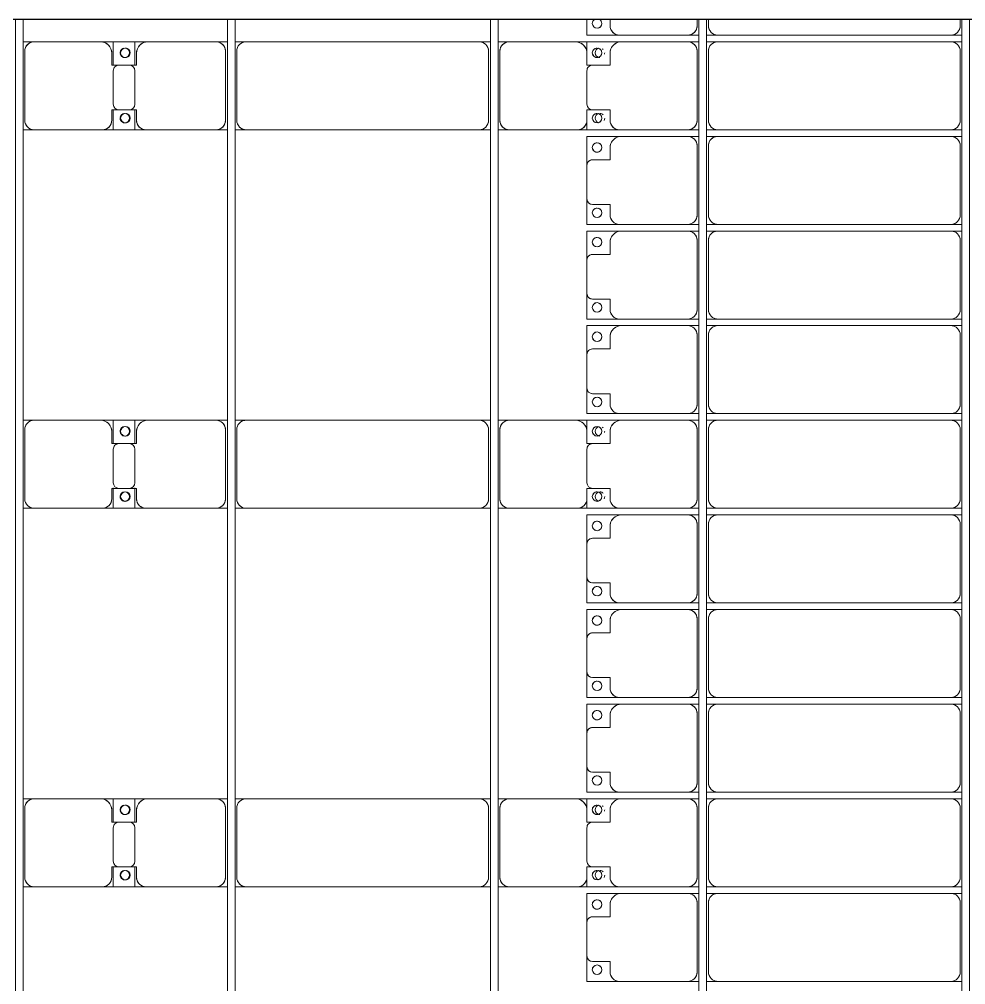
# Model space of a CAD drawing. Header units: millimetres. Extents: x -533732 to -130507, y -117886 to -23954.
# Drawn here: x -457550 to -452551, y -70886 to -65785 of the extents above; entities that cross this region are included whole.
import ezdxf

# ---------------------------------------------------------------- set-up
doc = ezdxf.new("R2010")
doc.units = ezdxf.units.MM
doc.layers.add('A-GENM', color=13, linetype='Continuous', lineweight=9)
doc.layers.add('S-BEAM', color=12, linetype='Continuous', lineweight=9)

# ---------------------------------------------------------------- blocks, each defined once
blk = doc.blocks.new('Dải phao đi lại kèm đỡ invester - DẢI PHAO ĐI LẠI-18522-BỐ TRÍ KHUNG KẾT CẤU BÈ PIN 06')
at = {"layer": 'A-GENM', "color": 7}
for p, q in [((33723.4, 668.9), (33723.4, 610.3)), ((33723.4, 668.9), (33723.4, 610.3)), ((33758.4, 610.3), (33758.4, 668.9)), ((33758.4, 610.3), (33758.4, 668.9)), ((34223.4, 668.9), (34223.4, 610.3)), ((34223.4, 668.9), (34223.4, 610.3)), ((34258.4, 610.3), (34258.4, 668.9)), ((34258.4, 610.3), (34258.4, 668.9)), ((34723.4, 668.9), (34723.4, 610.3)), ((34723.4, 668.9), (34723.4, 610.3)), ((34758.4, 610.3), (34758.4, 668.9)), ((34758.4, 610.3), (34758.4, 668.9)), ((35223.4, 668.9), (35223.4, 610.3)), ((35223.4, 668.9), (35223.4, 610.3)), ((35258.4, 610.3), (35258.4, 668.9)), ((35258.4, 610.3), (35258.4, 668.9)), ((35723.4, 668.9), (35723.4, 610.3)), ((35723.4, 668.9), (35723.4, 610.3)), ((35758.4, 610.3), (35758.4, 668.9)), ((35758.4, 610.3), (35758.4, 668.9)), ((36223.4, 668.9), (36223.4, 610.3)), ((36223.4, 668.9), (36223.4, 610.3)), ((36258.4, 610.3), (36258.4, 668.9)), ((36258.4, 610.3), (36258.4, 668.9)), ((36723.4, 668.9), (36723.4, 610.3)), ((36723.4, 668.9), (36723.4, 610.3)), ((36758.4, 610.3), (36758.4, 668.9)), ((36758.4, 610.3), (36758.4, 668.9)), ((37223.4, 668.9), (37223.4, 610.3)), ((37223.4, 668.9), (37223.4, 610.3)), ((37258.4, 610.3), (37258.4, 668.9)), ((37258.4, 610.3), (37258.4, 668.9)), ((37723.4, 668.9), (37723.4, 610.3)), ((37723.4, 668.9), (37723.4, 610.3)), ((37758.4, 610.3), (37758.4, 668.9)), ((37758.4, 610.3), (37758.4, 668.9)), ((38223.4, 668.9), (38223.4, 610.3)), ((38223.4, 668.9), (38223.4, 610.3)), ((38258.4, 610.3), (38258.4, 668.9)), ((38258.4, 610.3), (38258.4, 668.9)), ((38723.4, 668.9), (38723.4, 610.3)), ((38723.4, 668.9), (38723.4, 610.3)), ((33673.4, 660.3), (33640, 660.3)), ((34173.4, 660.3), (33808.4, 660.3)), ((34673.4, 660.3), (34308.4, 660.3)), ((35173.4, 660.3), (34808.4, 660.3)), ((35673.4, 660.3), (35308.4, 660.3)), ((36173.4, 660.3), (35808.4, 660.3)), ((36673.4, 660.3), (36308.4, 660.3)), ((37173.4, 660.3), (36808.4, 660.3)), ((37673.4, 660.3), (37308.4, 660.3)), ((38173.4, 660.3), (37808.4, 660.3)), ((38673.4, 660.3), (38308.4, 660.3)), ((33723.4, -620.3), (33723.4, 610.3)), ((33758.4, 610.3), (33758.4, -620.3)), ((34223.4, -620.3), (34223.4, 610.3)), ((34258.4, 610.3), (34258.4, -620.3)), ((34723.4, -620.3), (34723.4, 610.3)), ((34758.4, 610.3), (34758.4, -620.3)), ((35223.4, -620.3), (35223.4, 610.3)), ((35258.4, 610.3), (35258.4, -620.3)), ((35723.4, -620.3), (35723.4, 610.3)), ((35758.4, 610.3), (35758.4, -620.3)), ((36223.4, -620.3), (36223.4, 610.3)), ((36258.4, 610.3), (36258.4, -620.3)), ((36723.4, -620.3), (36723.4, 610.3)), ((36758.4, 610.3), (36758.4, -620.3)), ((37223.4, -620.3), (37223.4, 610.3)), ((37258.4, 610.3), (37258.4, -620.3)), ((37723.4, -620.3), (37723.4, 610.3)), ((37758.4, 610.3), (37758.4, -620.3)), ((38223.4, -620.3), (38223.4, 610.3)), ((38258.4, 610.3), (38258.4, -620.3)), ((38723.4, -620.3), (38723.4, 610.3)), ((33723.4, -620.3), (33723.4, -681.1)), ((33723.4, -620.3), (33723.4, -681.1)), ((33758.4, -681.1), (33758.4, -620.3)), ((33758.4, -681.1), (33758.4, -620.3)), ((34223.4, -620.3), (34223.4, -681.1)), ((34223.4, -620.3), (34223.4, -681.1)), ((34258.4, -681.1), (34258.4, -620.3)), ((34258.4, -681.1), (34258.4, -620.3)), ((34723.4, -620.3), (34723.4, -681.1)), ((34723.4, -620.3), (34723.4, -681.1)), ((34758.4, -681.1), (34758.4, -620.3)), ((34758.4, -681.1), (34758.4, -620.3)), ((35223.4, -620.3), (35223.4, -681.1)), ((35223.4, -620.3), (35223.4, -681.1)), ((35258.4, -681.1), (35258.4, -620.3)), ((35258.4, -681.1), (35258.4, -620.3)), ((35723.4, -620.3), (35723.4, -681.1)), ((35723.4, -620.3), (35723.4, -681.1)), ((35758.4, -681.1), (35758.4, -620.3)), ((35758.4, -681.1), (35758.4, -620.3)), ((36223.4, -620.3), (36223.4, -681.1)), ((36223.4, -620.3), (36223.4, -681.1)), ((36258.4, -681.1), (36258.4, -620.3)), ((36258.4, -681.1), (36258.4, -620.3)), ((36723.4, -620.3), (36723.4, -681.1)), ((36723.4, -620.3), (36723.4, -681.1)), ((36758.4, -681.1), (36758.4, -620.3)), ((36758.4, -681.1), (36758.4, -620.3)), ((37223.4, -620.3), (37223.4, -681.1)), ((37223.4, -620.3), (37223.4, -681.1)), ((37258.4, -681.1), (37258.4, -620.3)), ((37258.4, -681.1), (37258.4, -620.3)), ((37723.4, -620.3), (37723.4, -681.1)), ((37723.4, -620.3), (37723.4, -681.1)), ((37758.4, -681.1), (37758.4, -620.3)), ((37758.4, -681.1), (37758.4, -620.3)), ((38223.4, -620.3), (38223.4, -681.1)), ((38223.4, -620.3), (38223.4, -681.1)), ((38258.4, -681.1), (38258.4, -620.3)), ((38258.4, -681.1), (38258.4, -620.3)), ((38723.4, -620.3), (38723.4, -681.1)), ((38723.4, -620.3), (38723.4, -681.1)), ((33640, -670.3), (33673.4, -670.3)), ((33808.4, -670.3), (34173.4, -670.3)), ((34308.4, -670.3), (34673.4, -670.3)), ((34808.4, -670.3), (35173.4, -670.3)), ((35308.4, -670.3), (35673.4, -670.3)), ((35808.4, -670.3), (36173.4, -670.3)), ((36308.4, -670.3), (36673.4, -670.3)), ((36808.4, -670.3), (37173.4, -670.3)), ((37308.4, -670.3), (37673.4, -670.3)), ((37808.4, -670.3), (38173.4, -670.3)), ((38308.4, -670.3), (38673.4, -670.3)), ((33673.4, -729.7), (33640, -729.7)), ((33723.4, -721.1), (33723.4, -779.7)), ((33723.4, -721.1), (33723.4, -779.7)), ((33758.4, -779.7), (33758.4, -721.1)), ((33758.4, -779.7), (33758.4, -721.1)), ((34173.4, -729.7), (33808.4, -729.7)), ((34223.4, -721.1), (34223.4, -779.7)), ((34223.4, -721.1), (34223.4, -779.7)), ((34258.4, -779.7), (34258.4, -721.1)), ((34258.4, -779.7), (34258.4, -721.1)), ((34673.4, -729.7), (34308.4, -729.7)), ((34723.4, -721.1), (34723.4, -779.7)), ((34723.4, -721.1), (34723.4, -779.7)), ((34758.4, -779.7), (34758.4, -721.1)), ((34758.4, -779.7), (34758.4, -721.1)), ((35173.4, -729.7), (34808.4, -729.7)), ((35223.4, -721.1), (35223.4, -779.7)), ((35223.4, -721.1), (35223.4, -779.7)), ((35258.4, -779.7), (35258.4, -721.1)), ((35258.4, -779.7), (35258.4, -721.1)), ((35673.4, -729.7), (35308.4, -729.7)), ((35723.4, -721.1), (35723.4, -779.7)), ((35723.4, -721.1), (35723.4, -779.7)), ((35758.4, -779.7), (35758.4, -721.1)), ((35758.4, -779.7), (35758.4, -721.1)), ((36173.4, -729.7), (35808.4, -729.7)), ((36223.4, -721.1), (36223.4, -779.7)), ((36223.4, -721.1), (36223.4, -779.7)), ((36258.4, -779.7), (36258.4, -721.1)), ((36258.4, -779.7), (36258.4, -721.1)), ((36673.4, -729.7), (36308.4, -729.7)), ((36723.4, -721.1), (36723.4, -779.7)), ((36723.4, -721.1), (36723.4, -779.7)), ((36758.4, -779.7), (36758.4, -721.1)), ((36758.4, -779.7), (36758.4, -721.1)), ((37173.4, -729.7), (36808.4, -729.7)), ((37223.4, -721.1), (37223.4, -779.7)), ((37223.4, -721.1), (37223.4, -779.7)), ((37258.4, -779.7), (37258.4, -721.1)), ((37258.4, -779.7), (37258.4, -721.1)), ((37673.4, -729.7), (37308.4, -729.7)), ((37723.4, -721.1), (37723.4, -779.7)), ((37723.4, -721.1), (37723.4, -779.7)), ((37758.4, -779.7), (37758.4, -721.1)), ((37758.4, -779.7), (37758.4, -721.1)), ((38173.4, -729.7), (37808.4, -729.7)), ((38223.4, -721.1), (38223.4, -779.7)), ((38223.4, -721.1), (38223.4, -779.7)), ((38258.4, -779.7), (38258.4, -721.1)), ((38258.4, -779.7), (38258.4, -721.1)), ((38673.4, -729.7), (38308.4, -729.7)), ((38723.4, -721.1), (38723.4, -779.7)), ((38723.4, -721.1), (38723.4, -779.7)), ((33723.4, -1139.7), (33723.4, -779.7)), ((33758.4, -779.7), (33758.4, -1129.7)), ((34223.4, -1139.7), (34223.4, -779.7)), ((34258.4, -779.7), (34258.4, -1129.7)), ((34723.4, -1139.7), (34723.4, -779.7)), ((34758.4, -779.7), (34758.4, -1129.7)), ((35223.4, -1139.7), (35223.4, -779.7)), ((35258.4, -779.7), (35258.4, -1129.7)), ((35723.4, -1139.7), (35723.4, -779.7)), ((35758.4, -779.7), (35758.4, -1129.7)), ((36223.4, -1139.7), (36223.4, -779.7)), ((36258.4, -779.7), (36258.4, -1129.7)), ((36723.4, -1139.7), (36723.4, -779.7)), ((36758.4, -779.7), (36758.4, -1129.7)), ((37223.4, -1139.7), (37223.4, -779.7)), ((37258.4, -779.7), (37258.4, -1129.7)), ((37723.4, -1139.7), (37723.4, -779.7)), ((37758.4, -779.7), (37758.4, -1129.7)), ((38223.4, -1139.7), (38223.4, -779.7)), ((38258.4, -779.7), (38258.4, -1129.7)), ((38723.4, -1139.7), (38723.4, -779.7)), ((33723.4, -1139.7), (33723.4, -1312.2)), ((33723.4, -1312.2), (33723.4, -1139.7)), ((33758.4, -1312.2), (33758.4, -1129.7)), ((33758.4, -1129.7), (33758.4, -1312.2)), ((34223.4, -1139.7), (34223.4, -1312.2)), ((34223.4, -1312.2), (34223.4, -1139.7)), ((34258.4, -1312.2), (34258.4, -1129.7)), ((34258.4, -1129.7), (34258.4, -1312.2)), ((34723.4, -1139.7), (34723.4, -1312.2)), ((34723.4, -1312.2), (34723.4, -1139.7)), ((34758.4, -1312.2), (34758.4, -1129.7)), ((34758.4, -1129.7), (34758.4, -1312.2)), ((35223.4, -1139.7), (35223.4, -1312.2)), ((35223.4, -1312.2), (35223.4, -1139.7)), ((35258.4, -1312.2), (35258.4, -1129.7)), ((35258.4, -1129.7), (35258.4, -1312.2)), ((35723.4, -1139.7), (35723.4, -1312.2)), ((35723.4, -1312.2), (35723.4, -1139.7)), ((35758.4, -1312.2), (35758.4, -1129.7)), ((35758.4, -1129.7), (35758.4, -1312.2)), ((36223.4, -1139.7), (36223.4, -1312.2)), ((36223.4, -1312.2), (36223.4, -1139.7)), ((36258.4, -1312.2), (36258.4, -1129.7)), ((36258.4, -1129.7), (36258.4, -1312.2)), ((36723.4, -1139.7), (36723.4, -1312.2)), ((36723.4, -1312.2), (36723.4, -1139.7)), ((36758.4, -1312.2), (36758.4, -1129.7)), ((36758.4, -1129.7), (36758.4, -1312.2)), ((37223.4, -1139.7), (37223.4, -1312.2)), ((37223.4, -1312.2), (37223.4, -1139.7)), ((37258.4, -1312.2), (37258.4, -1129.7)), ((37258.4, -1129.7), (37258.4, -1312.2)), ((37723.4, -1139.7), (37723.4, -1312.2)), ((37723.4, -1312.2), (37723.4, -1139.7)), ((37758.4, -1312.2), (37758.4, -1129.7)), ((37758.4, -1129.7), (37758.4, -1312.2)), ((38223.4, -1139.7), (38223.4, -1312.2)), ((38223.4, -1312.2), (38223.4, -1139.7)), ((38258.4, -1312.2), (38258.4, -1129.7)), ((38258.4, -1129.7), (38258.4, -1312.2)), ((38723.4, -1139.7), (38723.4, -1312.2)), ((38723.4, -1312.2), (38723.4, -1139.7)), ((33640, -1189.7), (33673.4, -1189.7)), ((33818.4, -1189.7), (33881.8, -1189.7)), ((33881.8, -1189.7), (33881.8, -1282.2)), ((34118.2, -1282.2), (34118.2, -1189.7)), ((34118.2, -1189.7), (34173.4, -1189.7)), ((34318.4, -1189.7), (34381.8, -1189.7)), ((34381.8, -1189.7), (34381.8, -1282.2)), ((34618.2, -1282.2), (34618.2, -1189.7)), ((34618.2, -1189.7), (34673.4, -1189.7)), ((34818.4, -1189.7), (34881.8, -1189.7)), ((34881.8, -1189.7), (34881.8, -1282.2)), ((35118.2, -1282.2), (35118.2, -1189.7)), ((35118.2, -1189.7), (35173.4, -1189.7)), ((35318.4, -1189.7), (35381.8, -1189.7)), ((35381.8, -1189.7), (35381.8, -1282.2)), ((35618.2, -1282.2), (35618.2, -1189.7)), ((35618.2, -1189.7), (35673.4, -1189.7)), ((35818.4, -1189.7), (35881.8, -1189.7)), ((35881.8, -1189.7), (35881.8, -1282.2)), ((36118.2, -1282.2), (36118.2, -1189.7)), ((36118.2, -1189.7), (36173.4, -1189.7)), ((36318.4, -1189.7), (36381.8, -1189.7)), ((36381.8, -1189.7), (36381.8, -1282.2)), ((36618.2, -1282.2), (36618.2, -1189.7)), ((36618.2, -1189.7), (36673.4, -1189.7)), ((36818.4, -1189.7), (36881.8, -1189.7)), ((36881.8, -1189.7), (36881.8, -1282.2)), ((37118.2, -1282.2), (37118.2, -1189.7)), ((37118.2, -1189.7), (37173.4, -1189.7)), ((37318.4, -1189.7), (37381.8, -1189.7)), ((37381.8, -1189.7), (37381.8, -1282.2)), ((37618.2, -1282.2), (37618.2, -1189.7)), ((37618.2, -1189.7), (37673.4, -1189.7)), ((37818.4, -1189.7), (37881.8, -1189.7)), ((37881.8, -1189.7), (37881.8, -1282.2)), ((38118.2, -1282.2), (38118.2, -1189.7)), ((38118.2, -1189.7), (38173.4, -1189.7)), ((38318.4, -1189.7), (38381.8, -1189.7)), ((38381.8, -1189.7), (38381.8, -1282.2)), ((38618.2, -1282.2), (38618.2, -1189.7)), ((38618.2, -1189.7), (38673.4, -1189.7)), ((33723.4, -1312.2), (33640, -1312.2)), ((33640, -1312.2), (33723.4, -1312.2)), ((33818.4, -1312.2), (33758.4, -1312.2)), ((33758.4, -1312.2), (33818.4, -1312.2)), ((33911.8, -1312.2), (34088.2, -1312.2)), ((34223.4, -1312.2), (34173.4, -1312.2)), ((34173.4, -1312.2), (34223.4, -1312.2)), ((34411.8, -1312.2), (34258.4, -1312.2)), ((34258.4, -1312.2), (34411.8, -1312.2)), ((34411.8, -1312.2), (34588.2, -1312.2)), ((34723.4, -1312.2), (34588.2, -1312.2)), ((34588.2, -1312.2), (34723.4, -1312.2)), ((34911.8, -1312.2), (34758.4, -1312.2)), ((34758.4, -1312.2), (34911.8, -1312.2)), ((34911.8, -1312.2), (35088.2, -1312.2)), ((35223.4, -1312.2), (35088.2, -1312.2)), ((35088.2, -1312.2), (35223.4, -1312.2)), ((35411.8, -1312.2), (35258.4, -1312.2)), ((35258.4, -1312.2), (35411.8, -1312.2)), ((35411.8, -1312.2), (35588.2, -1312.2)), ((35723.4, -1312.2), (35588.2, -1312.2)), ((35588.2, -1312.2), (35723.4, -1312.2)), ((35818.4, -1312.2), (35758.4, -1312.2)), ((35758.4, -1312.2), (35818.4, -1312.2)), ((35911.8, -1312.2), (36088.2, -1312.2)), ((36223.4, -1312.2), (36173.4, -1312.2)), ((36173.4, -1312.2), (36223.4, -1312.2)), ((36411.8, -1312.2), (36258.4, -1312.2)), ((36258.4, -1312.2), (36411.8, -1312.2)), ((36411.8, -1312.2), (36588.2, -1312.2)), ((36723.4, -1312.2), (36588.2, -1312.2)), ((36588.2, -1312.2), (36723.4, -1312.2)), ((36911.8, -1312.2), (36758.4, -1312.2)), ((36758.4, -1312.2), (36911.8, -1312.2)), ((36911.8, -1312.2), (37088.2, -1312.2)), ((37223.4, -1312.2), (37088.2, -1312.2)), ((37088.2, -1312.2), (37223.4, -1312.2)), ((37411.8, -1312.2), (37258.4, -1312.2)), ((37258.4, -1312.2), (37411.8, -1312.2)), ((37411.8, -1312.2), (37588.2, -1312.2)), ((37723.4, -1312.2), (37588.2, -1312.2)), ((37588.2, -1312.2), (37723.4, -1312.2)), ((37818.4, -1312.2), (37758.4, -1312.2)), ((37758.4, -1312.2), (37818.4, -1312.2)), ((37911.8, -1312.2), (38088.2, -1312.2)), ((38223.4, -1312.2), (38173.4, -1312.2)), ((38173.4, -1312.2), (38223.4, -1312.2)), ((38411.8, -1312.2), (38258.4, -1312.2)), ((38258.4, -1312.2), (38411.8, -1312.2)), ((38411.8, -1312.2), (38588.2, -1312.2)), ((38723.4, -1312.2), (38588.2, -1312.2)), ((38588.2, -1312.2), (38723.4, -1312.2))]:
    blk.add_line(p, q, dxfattribs=at)
for centre, radius, start, end in [((33673.4, 610.3), 50, 360, 90), ((33673.4, 610.3), 50, 60, 90), ((33673.4, 610.3), 50, 15, 30), ((33808.4, 610.3), 50, 90, 180), ((33808.4, 610.3), 50, 150, 180), ((33808.4, 610.3), 50, 105, 120), ((34173.4, 610.3), 50, 0, 90), ((34173.4, 610.3), 50, 60, 90), ((34173.4, 610.3), 50, 15, 30), ((34308.4, 610.3), 50, 90, 180), ((34308.4, 610.3), 50, 150, 180), ((34308.4, 610.3), 50, 105, 120), ((34673.4, 610.3), 50, 360, 90), ((34673.4, 610.3), 50, 60, 90), ((34673.4, 610.3), 50, 15, 30), ((34808.4, 610.3), 50, 90, 180), ((34808.4, 610.3), 50, 150, 180), ((34808.4, 610.3), 50, 105, 120), ((35173.4, 610.3), 50, 360, 90), ((35173.4, 610.3), 50, 60, 90), ((35173.4, 610.3), 50, 15, 30), ((35308.4, 610.3), 50, 90, 180), ((35308.4, 610.3), 50, 150, 180), ((35308.4, 610.3), 50, 105, 120), ((35673.4, 610.3), 50, 360, 90), ((35673.4, 610.3), 50, 60, 90), ((35673.4, 610.3), 50, 15, 30), ((35808.4, 610.3), 50, 90, 180), ((35808.4, 610.3), 50, 150, 180), ((35808.4, 610.3), 50, 105, 120), ((36173.4, 610.3), 50, 360, 90), ((36173.4, 610.3), 50, 60, 90), ((36173.4, 610.3), 50, 15, 30), ((36308.4, 610.3), 50, 90, 180), ((36308.4, 610.3), 50, 150, 180), ((36673.4, 610.3), 50, 0, 90), ((36673.4, 610.3), 50, 60, 90), ((36673.4, 610.3), 50, 15, 30), ((36808.4, 610.3), 50, 90, 180), ((36808.4, 610.3), 50, 150, 180), ((36808.4, 610.3), 50, 105, 120), ((37173.4, 610.3), 50, 0, 90), ((37173.4, 610.3), 50, 60, 90), ((37173.4, 610.3), 50, 15, 30), ((37308.4, 610.3), 50, 90, 180), ((37308.4, 610.3), 50, 150, 180), ((37308.4, 610.3), 50, 105, 120), ((37673.4, 610.3), 50, 360, 90), ((37673.4, 610.3), 50, 60, 90), ((37673.4, 610.3), 50, 15, 30), ((37808.4, 610.3), 50, 90, 180), ((37808.4, 610.3), 50, 150, 180), ((37808.4, 610.3), 50, 105, 120), ((38173.4, 610.3), 50, 0, 90), ((38173.4, 610.3), 50, 60, 90), ((38173.4, 610.3), 50, 15, 30), ((38308.4, 610.3), 50, 90, 180), ((38308.4, 610.3), 50, 150, 180), ((38308.4, 610.3), 50, 105, 120), ((38673.4, 610.3), 50, 0, 90), ((38673.4, 610.3), 50, 60, 90), ((38673.4, 610.3), 50, 15, 30), ((33673.4, -620.3), 50, 270, 0), ((33673.4, -620.3), 50, 330, 0), ((33808.4, -620.3), 50, 180, 270), ((33808.4, -620.3), 50, 195, 225), ((34173.4, -620.3), 50, 270, 0), ((34173.4, -620.3), 50, 330, 0), ((34308.4, -620.3), 50, 180, 270), ((34308.4, -620.3), 50, 195, 225), ((34673.4, -620.3), 50, 270, 360), ((34673.4, -620.3), 50, 330, 360), ((34808.4, -620.3), 50, 180, 270), ((34808.4, -620.3), 50, 195, 225), ((35173.4, -620.3), 50, 270, 360), ((35173.4, -620.3), 50, 330, 360), ((35308.4, -620.3), 50, 180, 270), ((35308.4, -620.3), 50, 195, 225), ((35673.4, -620.3), 50, 270, 360), ((35673.4, -620.3), 50, 330, 360), ((35808.4, -620.3), 50, 180, 270), ((35808.4, -620.3), 50, 195, 225), ((36173.4, -620.3), 50, 270, 0), ((36173.4, -620.3), 50, 330, 0), ((36308.4, -620.3), 50, 180, 270), ((36308.4, -620.3), 50, 195, 225), ((36673.4, -620.3), 50, 270, 0), ((36673.4, -620.3), 50, 330, 0), ((36808.4, -620.3), 50, 180, 270), ((36808.4, -620.3), 50, 195, 225), ((37173.4, -620.3), 50, 270, 360), ((37173.4, -620.3), 50, 330, 360), ((37308.4, -620.3), 50, 180, 270), ((37308.4, -620.3), 50, 195, 225), ((37673.4, -620.3), 50, 270, 0), ((37673.4, -620.3), 50, 330, 0), ((37808.4, -620.3), 50, 180, 270), ((37808.4, -620.3), 50, 195, 225), ((38173.4, -620.3), 50, 270, 0), ((38173.4, -620.3), 50, 330, 0), ((38308.4, -620.3), 50, 180, 270), ((38308.4, -620.3), 50, 195, 225), ((38673.4, -620.3), 50, 270, 0), ((38673.4, -620.3), 50, 330, 0), ((33673.4, -620.3), 50, 270, 300), ((33808.4, -620.3), 50, 240, 270), ((34173.4, -620.3), 50, 270, 300), ((34308.4, -620.3), 50, 240, 270), ((34673.4, -620.3), 50, 270, 300), ((34808.4, -620.3), 50, 240, 270), ((35173.4, -620.3), 50, 270, 300), ((35308.4, -620.3), 50, 240, 270), ((35673.4, -620.3), 50, 270, 300), ((35808.4, -620.3), 50, 240, 270), ((36173.4, -620.3), 50, 270, 300), ((36308.4, -620.3), 50, 255, 270), ((36673.4, -620.3), 50, 270, 300), ((36808.4, -620.3), 50, 240, 270), ((37173.4, -620.3), 50, 270, 300), ((37308.4, -620.3), 50, 240, 270), ((37673.4, -620.3), 50, 270, 300), ((37808.4, -620.3), 50, 240, 270), ((38173.4, -620.3), 50, 270, 300), ((38308.4, -620.3), 50, 240, 270), ((38673.4, -620.3), 50, 270, 300), ((33673.4, -779.7), 50, 0, 90), ((33673.4, -779.7), 50, 15, 90), ((33808.4, -779.7), 50, 90, 180), ((33808.4, -779.7), 50, 90, 165), ((34173.4, -779.7), 50, 0, 90), ((34173.4, -779.7), 50, 15, 90), ((34308.4, -779.7), 50, 90, 180), ((34308.4, -779.7), 50, 90, 165), ((34673.4, -779.7), 50, 0, 90), ((34673.4, -779.7), 50, 15, 90), ((34808.4, -779.7), 50, 90, 180), ((34808.4, -779.7), 50, 90, 165), ((35173.4, -779.7), 50, 0, 90), ((35173.4, -779.7), 50, 15, 90), ((35308.4, -779.7), 50, 90, 180), ((35308.4, -779.7), 50, 90, 165), ((35673.4, -779.7), 50, 360, 90), ((35673.4, -779.7), 50, 15, 90), ((35808.4, -779.7), 50, 90, 180), ((35808.4, -779.7), 50, 90, 165), ((36173.4, -779.7), 50, 0, 90), ((36173.4, -779.7), 50, 15, 90), ((36308.4, -779.7), 50, 90, 180), ((36308.4, -779.7), 50, 90, 165), ((36673.4, -779.7), 50, 0, 90), ((36673.4, -779.7), 50, 15, 90), ((36808.4, -779.7), 50, 90, 180), ((36808.4, -779.7), 50, 90, 165), ((37173.4, -779.7), 50, 360, 90), ((37173.4, -779.7), 50, 15, 90), ((37308.4, -779.7), 50, 90, 180), ((37308.4, -779.7), 50, 90, 165), ((37673.4, -779.7), 50, 360, 90), ((37673.4, -779.7), 50, 15, 90), ((37808.4, -779.7), 50, 90, 180), ((37808.4, -779.7), 50, 90, 165), ((38173.4, -779.7), 50, 360, 90), ((38173.4, -779.7), 50, 15, 90), ((38308.4, -779.7), 50, 90, 180), ((38308.4, -779.7), 50, 90, 165), ((38673.4, -779.7), 50, 0, 90), ((38673.4, -779.7), 50, 15, 90), ((33673.4, -1139.7), 50, 270, 360), ((33673.4, -1139.7), 50, 270, 345), ((33818.4, -1129.7), 60, 180, 270), ((33818.4, -1129.7), 60, 210, 270), ((34173.4, -1139.7), 50, 270, 360), ((34173.4, -1139.7), 50, 270, 345), ((34318.4, -1129.7), 60, 180, 270), ((34318.4, -1129.7), 60, 210, 270), ((34673.4, -1139.7), 50, 270, 360), ((34673.4, -1139.7), 50, 270, 345), ((34818.4, -1129.7), 60, 180, 270), ((34818.4, -1129.7), 60, 210, 270), ((35173.4, -1139.7), 50, 270, 0), ((35173.4, -1139.7), 50, 270, 345), ((35318.4, -1129.7), 60, 180, 270), ((35318.4, -1129.7), 60, 210, 270), ((35673.4, -1139.7), 50, 270, 0), ((35673.4, -1139.7), 50, 270, 345), ((35818.4, -1129.7), 60, 180, 270), ((35818.4, -1129.7), 60, 210, 270), ((36173.4, -1139.7), 50, 270, 0), ((36173.4, -1139.7), 50, 270, 345), ((36318.4, -1129.7), 60, 180, 270), ((36318.4, -1129.7), 60, 210, 270), ((36673.4, -1139.7), 50, 270, 0), ((36673.4, -1139.7), 50, 270, 345), ((36818.4, -1129.7), 60, 180, 270), ((36818.4, -1129.7), 60, 210, 270), ((37173.4, -1139.7), 50, 270, 0), ((37173.4, -1139.7), 50, 270, 345), ((37318.4, -1129.7), 60, 180, 270), ((37318.4, -1129.7), 60, 210, 270), ((37673.4, -1139.7), 50, 270, 360), ((37673.4, -1139.7), 50, 270, 345), ((37818.4, -1129.7), 60, 180, 270), ((37818.4, -1129.7), 60, 210, 270), ((38173.4, -1139.7), 50, 270, 360), ((38173.4, -1139.7), 50, 270, 345), ((38318.4, -1129.7), 60, 180, 270), ((38318.4, -1129.7), 60, 210, 270), ((38673.4, -1139.7), 50, 270, 360), ((38673.4, -1139.7), 50, 270, 345), ((33661.8, -1258.6), 25, 90, 150), ((33661.8, -1258.6), 25, 90, 150), ((33661.8, -1258.6), 25, 210, 270), ((33661.8, -1258.6), 25, 210, 270), ((33661.8, -1258.6), 25, 270, 90), ((33661.8, -1258.6), 25, 15, 90), ((33661.8, -1258.6), 25, 270, 0), ((33816.8, -1258.6), 25, 90, 270), ((33816.8, -1258.6), 25, 180, 270), ((33816.8, -1258.6), 25, 90, 165), ((33816.8, -1258.6), 25, 270, 90), ((33816.8, -1258.6), 25, 60, 90), ((33816.8, -1258.6), 25, 270, 30), ((34161.8, -1258.6), 25, 90, 270), ((34161.8, -1258.6), 25, 180, 270), ((34161.8, -1258.6), 25, 90, 165), ((34161.8, -1258.6), 25, 270, 90), ((34161.8, -1258.6), 25, 15, 90), ((34161.8, -1258.6), 25, 270, 0), ((34316.8, -1258.6), 25, 90, 270), ((34316.8, -1258.6), 25, 180, 270), ((34316.8, -1258.6), 25, 90, 165), ((34316.8, -1258.6), 25, 270, 90), ((34316.8, -1258.6), 25, 60, 90), ((34316.8, -1258.6), 25, 270, 30), ((34661.8, -1258.6), 25, 90, 270), ((34661.8, -1258.6), 25, 180, 270), ((34661.8, -1258.6), 25, 90, 165), ((34661.8, -1258.6), 25, 270, 90), ((34661.8, -1258.6), 25, 15, 90), ((34661.8, -1258.6), 25, 270, 0), ((34816.8, -1258.6), 25, 90, 270), ((34816.8, -1258.6), 25, 180, 270), ((34816.8, -1258.6), 25, 90, 165), ((34816.8, -1258.6), 25, 270, 90), ((34816.8, -1258.6), 25, 60, 90), ((34816.8, -1258.6), 25, 270, 30), ((35161.8, -1258.6), 25, 90, 270), ((35161.8, -1258.6), 25, 180, 270), ((35161.8, -1258.6), 25, 90, 165), ((35161.8, -1258.6), 25, 270, 90), ((35161.8, -1258.6), 25, 15, 90), ((35161.8, -1258.6), 25, 270, 360), ((35316.8, -1258.6), 25, 90, 270), ((35316.8, -1258.6), 25, 180, 270), ((35316.8, -1258.6), 25, 90, 165), ((35316.8, -1258.6), 25, 270, 90), ((35316.8, -1258.6), 25, 60, 90), ((35316.8, -1258.6), 25, 270, 30), ((35661.8, -1258.6), 25, 90, 270), ((35661.8, -1258.6), 25, 180, 270), ((35661.8, -1258.6), 25, 90, 165), ((35661.8, -1258.6), 25, 270, 90), ((35661.8, -1258.6), 25, 15, 90), ((35661.8, -1258.6), 25, 270, 360), ((35816.8, -1258.6), 25, 90, 270), ((35816.8, -1258.6), 25, 180, 270), ((35816.8, -1258.6), 25, 90, 165), ((35816.8, -1258.6), 25, 270, 90), ((35816.8, -1258.6), 25, 60, 90), ((35816.8, -1258.6), 25, 270, 30), ((36161.8, -1258.6), 25, 90, 270), ((36161.8, -1258.6), 25, 180, 270), ((36161.8, -1258.6), 25, 90, 165), ((36161.8, -1258.6), 25, 270, 90), ((36161.8, -1258.6), 25, 15, 90), ((36161.8, -1258.6), 25, 270, 0), ((36316.8, -1258.6), 25, 90, 270), ((36316.8, -1258.6), 25, 174.5208, 270), ((36316.8, -1258.6), 25, 90, 165), ((36316.8, -1258.6), 25, 270, 90), ((36316.8, -1258.6), 25, 60, 90), ((36316.8, -1258.6), 25, 270, 30), ((36661.8, -1258.6), 25, 90, 270), ((36661.8, -1258.6), 25, 180, 270), ((36661.8, -1258.6), 25, 90, 165), ((36661.8, -1258.6), 25, 270, 90), ((36661.8, -1258.6), 25, 15, 90), ((36661.8, -1258.6), 25, 270, 0), ((36816.8, -1258.6), 25, 90, 270), ((36816.8, -1258.6), 25, 180, 270), ((36816.8, -1258.6), 25, 90, 165), ((36816.8, -1258.6), 25, 270, 90), ((36816.8, -1258.6), 25, 60, 90), ((36816.8, -1258.6), 25, 270, 30), ((37161.8, -1258.6), 25, 90, 270), ((37161.8, -1258.6), 25, 180, 270), ((37161.8, -1258.6), 25, 90, 165), ((37161.8, -1258.6), 25, 270, 90), ((37161.8, -1258.6), 25, 15, 90), ((37161.8, -1258.6), 25, 270, 0), ((37316.8, -1258.6), 25, 90, 270), ((37316.8, -1258.6), 25, 180, 270), ((37316.8, -1258.6), 25, 90, 165), ((37316.8, -1258.6), 25, 270, 90), ((37316.8, -1258.6), 25, 60, 90), ((37316.8, -1258.6), 25, 270, 30), ((37661.8, -1258.6), 25, 90, 270), ((37661.8, -1258.6), 25, 180, 270), ((37661.8, -1258.6), 25, 90, 165), ((37661.8, -1258.6), 25, 270, 90), ((37661.8, -1258.6), 25, 15, 90), ((37661.8, -1258.6), 25, 270, 0), ((37816.8, -1258.6), 25, 90, 270), ((37816.8, -1258.6), 25, 180, 270), ((37816.8, -1258.6), 25, 90, 165), ((37816.8, -1258.6), 25, 270, 90), ((37816.8, -1258.6), 25, 60, 90), ((37816.8, -1258.6), 25, 270, 30), ((38161.8, -1258.6), 25, 90, 270), ((38161.8, -1258.6), 25, 180, 270), ((38161.8, -1258.6), 25, 90, 165), ((38161.8, -1258.6), 25, 270, 90), ((38161.8, -1258.6), 25, 15, 90), ((38161.8, -1258.6), 25, 270, 0), ((38316.8, -1258.6), 25, 90, 270), ((38316.8, -1258.6), 25, 180, 270), ((38316.8, -1258.6), 25, 90, 165), ((38316.8, -1258.6), 25, 270, 90), ((38316.8, -1258.6), 25, 60, 90), ((38316.8, -1258.6), 25, 270, 30), ((38661.8, -1258.6), 25, 90, 270), ((38661.8, -1258.6), 25, 180, 270), ((38661.8, -1258.6), 25, 90, 165), ((38661.8, -1258.6), 25, 270, 90), ((38661.8, -1258.6), 25, 15, 90), ((38661.8, -1258.6), 25, 270, 360), ((33911.8, -1282.2), 30, 180, 270), ((34088.2, -1282.2), 30, 270, 360), ((34411.8, -1282.2), 30, 180, 270), ((34411.8, -1282.2), 30, 195, 225), ((34411.8, -1282.2), 30, 195, 255), ((34411.8, -1282.2), 30, 195, 225), ((34588.2, -1282.2), 30, 270, 0), ((34588.2, -1282.2), 30, 285, 345), ((34588.2, -1282.2), 30, 285, 300), ((34588.2, -1282.2), 30, 285, 300), ((34588.2, -1282.2), 30, 315, 345), ((34588.2, -1282.2), 30, 315, 345), ((34911.8, -1282.2), 30, 180, 270), ((34911.8, -1282.2), 30, 195, 225), ((34911.8, -1282.2), 30, 195, 255), ((34911.8, -1282.2), 30, 195, 225), ((35088.2, -1282.2), 30, 270, 0), ((35088.2, -1282.2), 30, 285, 345), ((35088.2, -1282.2), 30, 285, 300), ((35088.2, -1282.2), 30, 285, 300), ((35088.2, -1282.2), 30, 315, 345), ((35088.2, -1282.2), 30, 315, 345), ((35411.8, -1282.2), 30, 180, 270), ((35411.8, -1282.2), 30, 195, 225), ((35411.8, -1282.2), 30, 195, 255), ((35411.8, -1282.2), 30, 195, 225), ((35588.2, -1282.2), 30, 270, 0), ((35588.2, -1282.2), 30, 285, 345), ((35588.2, -1282.2), 30, 285, 300), ((35588.2, -1282.2), 30, 285, 300), ((35588.2, -1282.2), 30, 315, 345), ((35588.2, -1282.2), 30, 315, 345), ((35911.8, -1282.2), 30, 180, 270), ((36088.2, -1282.2), 30, 270, 0), ((36411.8, -1282.2), 30, 180, 270), ((36411.8, -1282.2), 30, 195, 225), ((36411.8, -1282.2), 30, 195, 255), ((36411.8, -1282.2), 30, 195, 225), ((36588.2, -1282.2), 30, 270, 360), ((36588.2, -1282.2), 30, 285, 345), ((36588.2, -1282.2), 30, 285, 300), ((36588.2, -1282.2), 30, 285, 300), ((36588.2, -1282.2), 30, 315, 345), ((36588.2, -1282.2), 30, 315, 345), ((36911.8, -1282.2), 30, 180, 270), ((36911.8, -1282.2), 30, 195, 225), ((36911.8, -1282.2), 30, 195, 255), ((36911.8, -1282.2), 30, 195, 225), ((37088.2, -1282.2), 30, 270, 0), ((37088.2, -1282.2), 30, 285, 345), ((37088.2, -1282.2), 30, 285, 300), ((37088.2, -1282.2), 30, 285, 300), ((37088.2, -1282.2), 30, 315, 345), ((37088.2, -1282.2), 30, 315, 345), ((37411.8, -1282.2), 30, 180, 270), ((37411.8, -1282.2), 30, 195, 225), ((37411.8, -1282.2), 30, 195, 255), ((37411.8, -1282.2), 30, 195, 225), ((37588.2, -1282.2), 30, 270, 0), ((37588.2, -1282.2), 30, 285, 345), ((37588.2, -1282.2), 30, 285, 300), ((37588.2, -1282.2), 30, 285, 300), ((37588.2, -1282.2), 30, 315, 345), ((37588.2, -1282.2), 30, 315, 345), ((37911.8, -1282.2), 30, 180, 270), ((38088.2, -1282.2), 30, 270, 0), ((38411.8, -1282.2), 30, 180, 270), ((38411.8, -1282.2), 30, 195, 225), ((38411.8, -1282.2), 30, 195, 255), ((38411.8, -1282.2), 30, 195, 225), ((38588.2, -1282.2), 30, 270, 0), ((38588.2, -1282.2), 30, 285, 345), ((38588.2, -1282.2), 30, 285, 300), ((38588.2, -1282.2), 30, 285, 300), ((38588.2, -1282.2), 30, 315, 345), ((38588.2, -1282.2), 30, 315, 345)]:
    blk.add_arc(centre, radius, start, end, dxfattribs=at)
blk = doc.blocks.new('Dầm C52 - Hộp 40x60-19816-BỐ TRÍ KHUNG KẾT CẤU BÈ PIN 06')
at = {"layer": 'S-BEAM', "color": 3, "lineweight": 25}
blk.add_line((145891.1, -20), (-145891.1, -20), dxfattribs=at)
blk = doc.blocks.new('Dai phao do pin - DẢI PHAO ĐỠ PIN-V123-BỐ TRÍ KHUNG KẾT CẤU BÈ PIN 06')
at = {"layer": 'A-GENM', "color": 7}
for p, q in [((-1312.2, 223.4), (-1139.7, 223.4)), ((-1139.7, 223.4), (-1312.2, 223.4)), ((-779.7, 223.4), (-1139.7, 223.4)), ((-779.7, 223.4), (-721.1, 223.4)), ((-779.7, 223.4), (-721.1, 223.4)), ((-681.1, 223.4), (-620.3, 223.4)), ((-681.1, 223.4), (-620.3, 223.4)), ((610.3, 223.4), (-620.3, 223.4)), ((610.3, 223.4), (668.9, 223.4)), ((610.3, 223.4), (668.9, 223.4)), ((708.9, 223.4), (769.7, 223.4)), ((708.9, 223.4), (769.7, 223.4)), ((1139.7, 223.4), (769.7, 223.4)), ((1139.7, 223.4), (1312.2, 223.4)), ((1312.2, 223.4), (1139.7, 223.4)), ((1197.8, 223.4), (1370.3, 223.4)), ((1197.8, 116.2), (1197.8, 223.4)), ((1370.3, 223.4), (1197.8, 223.4)), ((1312.2, 223.4), (1312.2, 116.2)), ((1730.3, 223.4), (1370.3, 223.4)), ((1730.3, 223.4), (1788.9, 223.4)), ((1730.3, 223.4), (1788.9, 223.4)), ((-1189.7, 173.4), (-1189.7, 118.2)), ((-729.7, -191.6), (-729.7, 173.4)), ((-670.3, 173.4), (-670.3, -191.6)), ((660.3, -191.6), (660.3, 173.4)), ((719.7, 173.4), (719.7, -191.6)), ((1189.7, 118.2), (1189.7, 173.4)), ((1320.3, 173.4), (1320.3, 118.2)), ((1780.3, -191.6), (1780.3, 173.4)), ((-1189.7, 118.2), (-1219.7, 118.2)), ((1282.2, 118.2), (1189.7, 118.2)), ((1320.3, 118.2), (1227.8, 118.2)), ((1197.8, 88.2), (1197.8, -88.2)), ((1312.2, -88.2), (1312.2, 88.2)), ((-1219.7, -118.2), (-1189.7, -118.2)), ((-1189.7, -118.2), (-1189.7, -181.6)), ((1189.7, -181.6), (1189.7, -118.2)), ((1189.7, -118.2), (1282.2, -118.2)), ((1197.8, -241.6), (1197.8, -116.2)), ((1227.8, -118.2), (1320.3, -118.2)), ((1312.2, -116.2), (1312.2, -241.6)), ((1320.3, -118.2), (1320.3, -181.6)), ((-1129.7, -241.6), (-1312.2, -241.6)), ((-1312.2, -241.6), (-1129.7, -241.6)), ((-1129.7, -241.6), (-779.7, -241.6)), ((-721.1, -241.6), (-779.7, -241.6)), ((-721.1, -241.6), (-779.7, -241.6)), ((-620.3, -241.6), (-681.1, -241.6)), ((-620.3, -241.6), (-681.1, -241.6)), ((-620.3, -241.6), (610.3, -241.6)), ((668.9, -241.6), (610.3, -241.6)), ((668.9, -241.6), (610.3, -241.6)), ((769.7, -241.6), (708.9, -241.6)), ((769.7, -241.6), (708.9, -241.6)), ((769.7, -241.6), (1129.7, -241.6)), ((1312.2, -241.6), (1129.7, -241.6)), ((1129.7, -241.6), (1312.2, -241.6)), ((1380.3, -241.6), (1197.8, -241.6)), ((1197.8, -241.6), (1380.3, -241.6)), ((1380.3, -241.6), (1730.3, -241.6)), ((1788.9, -241.6), (1730.3, -241.6)), ((1788.9, -241.6), (1730.3, -241.6))]:
    blk.add_line(p, q, dxfattribs=at)
for centre, radius, start, end in [((-1139.7, 173.4), 50, 90, 180), ((-1139.7, 173.4), 50, 105, 180), ((-779.7, 173.4), 50, 0, 90), ((-779.7, 173.4), 50, 0, 75), ((-620.3, 173.4), 50, 90, 180), ((-620.3, 173.4), 50, 90, 120), ((610.3, 173.4), 50, 0, 90), ((610.3, 173.4), 50, 15, 90), ((769.7, 173.4), 50, 90, 180), ((769.7, 173.4), 50, 105, 180), ((1139.7, 173.4), 50, 360, 90), ((1139.7, 173.4), 50, 360, 75), ((1370.3, 173.4), 50, 90, 180), ((1370.3, 173.4), 50, 105, 180), ((1730.3, 173.4), 50, 0, 90), ((1730.3, 173.4), 50, 0, 75), ((-1258.6, 161.8), 25, 150, 180), ((-1258.6, 161.8), 25, 150, 180), ((-1258.6, 161.8), 25, 360, 75), ((-1258.6, 161.8), 25, 360, 75), ((-1258.6, 161.8), 25, 285, 360), ((-1258.6, 161.8), 25, 285, 360), ((-620.3, 173.4), 50, 150, 180), ((1248.6, 161.8), 25, 0, 180), ((1248.6, 161.8), 25, 180, 0), ((1248.6, 161.8), 25, 0, 165), ((1248.6, 161.8), 25, 195, 255), ((1251.4, 161.8), 25, 360, 180), ((1251.4, 161.8), 25, 90, 180), ((1251.4, 161.8), 25, 180, 360), ((1251.4, 161.8), 25, 180, 255), ((1248.6, 161.8), 25, 285, 0), ((1251.4, 161.8), 25, 15, 75), ((1251.4, 161.8), 25, 285, 345), ((-1258.6, 161.8), 25, 225, 270), ((-1258.6, 161.8), 25, 225, 270), ((1227.8, 88.2), 30, 90, 180), ((1282.2, 88.2), 30, 0, 90), ((1227.8, -88.2), 30, 180, 270), ((1282.2, -88.2), 30, 270, 0), ((-1258.6, -183.2), 25, 165, 180), ((-1258.6, -183.2), 25, 165, 180), ((-1258.6, -183.2), 25, 225, 240), ((-1258.6, -183.2), 25, 225, 240), ((-1258.6, -183.2), 25, 0, 90), ((-1258.6, -183.2), 25, 60, 90), ((-1258.6, -183.2), 25, 285, 360), ((-1258.6, -183.2), 25, 285, 360), ((-1258.6, -183.2), 25, 0, 30), ((-1129.7, -181.6), 60, 180, 270), ((-1129.7, -181.6), 60, 180, 240), ((-779.7, -191.6), 50, 270, 0), ((-779.7, -191.6), 50, 285, 0), ((-620.3, -191.6), 50, 180, 270), ((-620.3, -191.6), 50, 180, 210), ((610.3, -191.6), 50, 270, 0), ((769.7, -191.6), 50, 180, 270), ((769.7, -191.6), 50, 180, 255), ((1129.7, -181.6), 60, 270, 360), ((1129.7, -181.6), 60, 300, 360), ((1248.6, -183.2), 25, 360, 180), ((1248.6, -183.2), 25, 180, 0), ((1248.6, -183.2), 25, 195, 360), ((1251.4, -183.2), 25, 0, 180), ((1251.4, -183.2), 25, 60, 180), ((1251.4, -183.2), 25, 180, 360), ((1251.4, -183.2), 25, 180, 270), ((1248.6, -183.2), 25, 360, 150), ((1251.4, -183.2), 25, 285, 345), ((1251.4, -183.2), 25, 15, 30), ((1380.3, -181.6), 60, 180, 270), ((1380.3, -181.6), 60, 180, 240), ((1730.3, -191.6), 50, 270, 0), ((1730.3, -191.6), 50, 285, 0), ((-620.3, -191.6), 50, 225, 255), ((610.3, -191.6), 50, 270, 300), ((610.3, -191.6), 50, 330, 345)]:
    blk.add_arc(centre, radius, start, end, dxfattribs=at)
blk = doc.blocks.new('Dai phao do pin - DẢI PHAO ĐỠ PIN-V124-BỐ TRÍ KHUNG KẾT CẤU BÈ PIN 06')
at = {"layer": 'A-GENM', "color": 7}
for p, q in [((-1312.2, 223.4), (-1139.7, 223.4)), ((-1139.7, 223.4), (-1312.2, 223.4)), ((-779.7, 223.4), (-1139.7, 223.4)), ((-779.7, 223.4), (-721.1, 223.4)), ((-779.7, 223.4), (-721.1, 223.4)), ((-681.1, 223.4), (-620.3, 223.4)), ((-681.1, 223.4), (-620.3, 223.4)), ((610.3, 223.4), (-620.3, 223.4)), ((610.3, 223.4), (668.9, 223.4)), ((610.3, 223.4), (668.9, 223.4)), ((708.9, 223.4), (769.7, 223.4)), ((708.9, 223.4), (769.7, 223.4)), ((1139.7, 223.4), (769.7, 223.4)), ((1139.7, 223.4), (1312.2, 223.4)), ((1312.2, 223.4), (1139.7, 223.4)), ((1197.8, 223.4), (1370.3, 223.4)), ((1197.8, 116.2), (1197.8, 223.4)), ((1370.3, 223.4), (1197.8, 223.4)), ((1312.2, 223.4), (1312.2, 116.2)), ((1730.3, 223.4), (1370.3, 223.4)), ((1730.3, 223.4), (1788.9, 223.4)), ((1730.3, 223.4), (1788.9, 223.4)), ((-1189.7, 173.4), (-1189.7, 118.2)), ((-729.7, -191.6), (-729.7, 173.4)), ((-670.3, 173.4), (-670.3, -191.6)), ((660.3, -191.6), (660.3, 173.4)), ((719.7, 173.4), (719.7, -191.6)), ((1189.7, 118.2), (1189.7, 173.4)), ((1320.3, 173.4), (1320.3, 118.2)), ((1780.3, -191.6), (1780.3, 173.4)), ((-1189.7, 118.2), (-1219.7, 118.2)), ((1282.2, 118.2), (1189.7, 118.2)), ((1320.3, 118.2), (1227.8, 118.2)), ((1197.8, 88.2), (1197.8, -88.2)), ((1312.2, -88.2), (1312.2, 88.2)), ((-1219.7, -118.2), (-1189.7, -118.2)), ((-1189.7, -118.2), (-1189.7, -181.6)), ((1189.7, -181.6), (1189.7, -118.2)), ((1189.7, -118.2), (1282.2, -118.2)), ((1197.8, -241.6), (1197.8, -116.2)), ((1227.8, -118.2), (1320.3, -118.2)), ((1312.2, -116.2), (1312.2, -241.6)), ((1320.3, -118.2), (1320.3, -181.6)), ((-1129.7, -241.6), (-1312.2, -241.6)), ((-1312.2, -241.6), (-1129.7, -241.6)), ((-1129.7, -241.6), (-779.7, -241.6)), ((-721.1, -241.6), (-779.7, -241.6)), ((-721.1, -241.6), (-779.7, -241.6)), ((-620.3, -241.6), (-681.1, -241.6)), ((-620.3, -241.6), (-681.1, -241.6)), ((-620.3, -241.6), (610.3, -241.6)), ((668.9, -241.6), (610.3, -241.6)), ((668.9, -241.6), (610.3, -241.6)), ((769.7, -241.6), (708.9, -241.6)), ((769.7, -241.6), (708.9, -241.6)), ((769.7, -241.6), (1129.7, -241.6)), ((1312.2, -241.6), (1129.7, -241.6)), ((1129.7, -241.6), (1312.2, -241.6)), ((1380.3, -241.6), (1197.8, -241.6)), ((1197.8, -241.6), (1380.3, -241.6)), ((1380.3, -241.6), (1730.3, -241.6)), ((1788.9, -241.6), (1730.3, -241.6)), ((1788.9, -241.6), (1730.3, -241.6))]:
    blk.add_line(p, q, dxfattribs=at)
for centre, radius, start, end in [((-1139.7, 173.4), 50, 90, 180), ((-1139.7, 173.4), 50, 105, 180), ((-779.7, 173.4), 50, 0, 90), ((-779.7, 173.4), 50, 0, 75), ((-620.3, 173.4), 50, 90, 180), ((-620.3, 173.4), 50, 90, 120), ((610.3, 173.4), 50, 0, 90), ((610.3, 173.4), 50, 15, 90), ((769.7, 173.4), 50, 90, 180), ((769.7, 173.4), 50, 105, 180), ((1139.7, 173.4), 50, 360, 90), ((1139.7, 173.4), 50, 360, 75), ((1370.3, 173.4), 50, 90, 180), ((1370.3, 173.4), 50, 105, 180), ((1730.3, 173.4), 50, 0, 90), ((1730.3, 173.4), 50, 0, 75), ((-1258.6, 161.8), 25, 150, 180), ((-1258.6, 161.8), 25, 150, 180), ((-1258.6, 161.8), 25, 360, 75), ((-1258.6, 161.8), 25, 360, 75), ((-1258.6, 161.8), 25, 285, 360), ((-1258.6, 161.8), 25, 285, 360), ((-620.3, 173.4), 50, 150, 180), ((1248.6, 161.8), 25, 0, 180), ((1248.6, 161.8), 25, 180, 0), ((1248.6, 161.8), 25, 0, 165), ((1248.6, 161.8), 25, 195, 255), ((1251.4, 161.8), 25, 360, 180), ((1251.4, 161.8), 25, 90, 180), ((1251.4, 161.8), 25, 180, 360), ((1251.4, 161.8), 25, 180, 255), ((1248.6, 161.8), 25, 285, 0), ((1251.4, 161.8), 25, 15, 75), ((1251.4, 161.8), 25, 285, 345), ((-1258.6, 161.8), 25, 225, 270), ((-1258.6, 161.8), 25, 225, 270), ((1227.8, 88.2), 30, 90, 180), ((1282.2, 88.2), 30, 0, 90), ((1227.8, -88.2), 30, 180, 270), ((1282.2, -88.2), 30, 270, 0), ((-1258.6, -183.2), 25, 165, 180), ((-1258.6, -183.2), 25, 165, 180), ((-1258.6, -183.2), 25, 225, 240), ((-1258.6, -183.2), 25, 225, 240), ((-1258.6, -183.2), 25, 0, 90), ((-1258.6, -183.2), 25, 60, 90), ((-1258.6, -183.2), 25, 285, 360), ((-1258.6, -183.2), 25, 285, 360), ((-1258.6, -183.2), 25, 0, 30), ((-1129.7, -181.6), 60, 180, 270), ((-1129.7, -181.6), 60, 180, 240), ((-779.7, -191.6), 50, 270, 0), ((-779.7, -191.6), 50, 285, 0), ((-620.3, -191.6), 50, 180, 270), ((-620.3, -191.6), 50, 180, 210), ((610.3, -191.6), 50, 270, 0), ((769.7, -191.6), 50, 180, 270), ((769.7, -191.6), 50, 180, 255), ((1129.7, -181.6), 60, 270, 360), ((1129.7, -181.6), 60, 300, 360), ((1248.6, -183.2), 25, 360, 180), ((1248.6, -183.2), 25, 180, 0), ((1248.6, -183.2), 25, 195, 360), ((1251.4, -183.2), 25, 0, 180), ((1251.4, -183.2), 25, 60, 180), ((1251.4, -183.2), 25, 180, 360), ((1251.4, -183.2), 25, 180, 270), ((1248.6, -183.2), 25, 360, 150), ((1251.4, -183.2), 25, 285, 345), ((1251.4, -183.2), 25, 15, 30), ((1380.3, -181.6), 60, 180, 270), ((1380.3, -181.6), 60, 180, 240), ((1730.3, -191.6), 50, 270, 0), ((1730.3, -191.6), 50, 285, 0), ((-620.3, -191.6), 50, 225, 255), ((610.3, -191.6), 50, 270, 300), ((610.3, -191.6), 50, 330, 345)]:
    blk.add_arc(centre, radius, start, end, dxfattribs=at)
blk = doc.blocks.new('Dai phao do pin - DẢI PHAO ĐỠ PIN-V125-BỐ TRÍ KHUNG KẾT CẤU BÈ PIN 06')
at = {"layer": 'A-GENM', "color": 7}
for p, q in [((-1312.2, 223.4), (-1139.7, 223.4)), ((-1139.7, 223.4), (-1312.2, 223.4)), ((-779.7, 223.4), (-1139.7, 223.4)), ((-779.7, 223.4), (-721.1, 223.4)), ((-779.7, 223.4), (-721.1, 223.4)), ((-681.1, 223.4), (-620.3, 223.4)), ((-681.1, 223.4), (-620.3, 223.4)), ((610.3, 223.4), (-620.3, 223.4)), ((610.3, 223.4), (668.9, 223.4)), ((610.3, 223.4), (668.9, 223.4)), ((708.9, 223.4), (769.7, 223.4)), ((708.9, 223.4), (769.7, 223.4)), ((1139.7, 223.4), (769.7, 223.4)), ((1139.7, 223.4), (1312.2, 223.4)), ((1312.2, 223.4), (1139.7, 223.4)), ((1197.8, 223.4), (1370.3, 223.4)), ((1197.8, 116.2), (1197.8, 223.4)), ((1370.3, 223.4), (1197.8, 223.4)), ((1312.2, 223.4), (1312.2, 116.2)), ((1730.3, 223.4), (1370.3, 223.4)), ((1730.3, 223.4), (1788.9, 223.4)), ((1730.3, 223.4), (1788.9, 223.4)), ((-1189.7, 173.4), (-1189.7, 118.2)), ((-729.7, -191.6), (-729.7, 173.4)), ((-670.3, 173.4), (-670.3, -191.6)), ((660.3, -191.6), (660.3, 173.4)), ((719.7, 173.4), (719.7, -191.6)), ((1189.7, 118.2), (1189.7, 173.4)), ((1320.3, 173.4), (1320.3, 118.2)), ((1780.3, -191.6), (1780.3, 173.4)), ((-1189.7, 118.2), (-1219.7, 118.2)), ((1282.2, 118.2), (1189.7, 118.2)), ((1320.3, 118.2), (1227.8, 118.2)), ((1197.8, 88.2), (1197.8, -88.2)), ((1312.2, -88.2), (1312.2, 88.2)), ((-1219.7, -118.2), (-1189.7, -118.2)), ((-1189.7, -118.2), (-1189.7, -181.6)), ((1189.7, -181.6), (1189.7, -118.2)), ((1189.7, -118.2), (1282.2, -118.2)), ((1197.8, -241.6), (1197.8, -116.2)), ((1227.8, -118.2), (1320.3, -118.2)), ((1312.2, -116.2), (1312.2, -241.6)), ((1320.3, -118.2), (1320.3, -181.6)), ((-1129.7, -241.6), (-1312.2, -241.6)), ((-1312.2, -241.6), (-1129.7, -241.6)), ((-1129.7, -241.6), (-779.7, -241.6)), ((-721.1, -241.6), (-779.7, -241.6)), ((-721.1, -241.6), (-779.7, -241.6)), ((-620.3, -241.6), (-681.1, -241.6)), ((-620.3, -241.6), (-681.1, -241.6)), ((-620.3, -241.6), (610.3, -241.6)), ((668.9, -241.6), (610.3, -241.6)), ((668.9, -241.6), (610.3, -241.6)), ((769.7, -241.6), (708.9, -241.6)), ((769.7, -241.6), (708.9, -241.6)), ((769.7, -241.6), (1129.7, -241.6)), ((1312.2, -241.6), (1129.7, -241.6)), ((1129.7, -241.6), (1312.2, -241.6)), ((1380.3, -241.6), (1197.8, -241.6)), ((1197.8, -241.6), (1380.3, -241.6)), ((1380.3, -241.6), (1730.3, -241.6)), ((1788.9, -241.6), (1730.3, -241.6)), ((1788.9, -241.6), (1730.3, -241.6))]:
    blk.add_line(p, q, dxfattribs=at)
for centre, radius, start, end in [((-1139.7, 173.4), 50, 90, 180), ((-1139.7, 173.4), 50, 105, 180), ((-779.7, 173.4), 50, 0, 90), ((-779.7, 173.4), 50, 0, 75), ((-620.3, 173.4), 50, 90, 180), ((-620.3, 173.4), 50, 90, 120), ((610.3, 173.4), 50, 0, 90), ((610.3, 173.4), 50, 15, 90), ((769.7, 173.4), 50, 90, 180), ((769.7, 173.4), 50, 105, 180), ((1139.7, 173.4), 50, 360, 90), ((1139.7, 173.4), 50, 360, 75), ((1370.3, 173.4), 50, 90, 180), ((1370.3, 173.4), 50, 105, 180), ((1730.3, 173.4), 50, 0, 90), ((1730.3, 173.4), 50, 0, 75), ((-1258.6, 161.8), 25, 150, 180), ((-1258.6, 161.8), 25, 150, 180), ((-1258.6, 161.8), 25, 360, 75), ((-1258.6, 161.8), 25, 360, 75), ((-1258.6, 161.8), 25, 285, 360), ((-1258.6, 161.8), 25, 285, 360), ((-620.3, 173.4), 50, 150, 180), ((1248.6, 161.8), 25, 0, 180), ((1248.6, 161.8), 25, 180, 0), ((1248.6, 161.8), 25, 0, 165), ((1248.6, 161.8), 25, 195, 255), ((1251.4, 161.8), 25, 360, 180), ((1251.4, 161.8), 25, 90, 180), ((1251.4, 161.8), 25, 180, 360), ((1251.4, 161.8), 25, 180, 255), ((1248.6, 161.8), 25, 285, 0), ((1251.4, 161.8), 25, 15, 75), ((1251.4, 161.8), 25, 285, 345), ((-1258.6, 161.8), 25, 225, 270), ((-1258.6, 161.8), 25, 225, 270), ((1227.8, 88.2), 30, 90, 180), ((1282.2, 88.2), 30, 0, 90), ((1227.8, -88.2), 30, 180, 270), ((1282.2, -88.2), 30, 270, 0), ((-1258.6, -183.2), 25, 165, 180), ((-1258.6, -183.2), 25, 165, 180), ((-1258.6, -183.2), 25, 225, 240), ((-1258.6, -183.2), 25, 225, 240), ((-1258.6, -183.2), 25, 0, 90), ((-1258.6, -183.2), 25, 60, 90), ((-1258.6, -183.2), 25, 285, 360), ((-1258.6, -183.2), 25, 285, 360), ((-1258.6, -183.2), 25, 0, 30), ((-1129.7, -181.6), 60, 180, 270), ((-1129.7, -181.6), 60, 180, 240), ((-779.7, -191.6), 50, 270, 0), ((-779.7, -191.6), 50, 285, 0), ((-620.3, -191.6), 50, 180, 270), ((-620.3, -191.6), 50, 180, 210), ((610.3, -191.6), 50, 270, 0), ((769.7, -191.6), 50, 180, 270), ((769.7, -191.6), 50, 180, 255), ((1129.7, -181.6), 60, 270, 360), ((1129.7, -181.6), 60, 300, 360), ((1248.6, -183.2), 25, 360, 180), ((1248.6, -183.2), 25, 180, 0), ((1248.6, -183.2), 25, 195, 360), ((1251.4, -183.2), 25, 0, 180), ((1251.4, -183.2), 25, 60, 180), ((1251.4, -183.2), 25, 180, 360), ((1251.4, -183.2), 25, 180, 270), ((1248.6, -183.2), 25, 360, 150), ((1251.4, -183.2), 25, 285, 345), ((1251.4, -183.2), 25, 15, 30), ((1380.3, -181.6), 60, 180, 270), ((1380.3, -181.6), 60, 180, 240), ((1730.3, -191.6), 50, 270, 0), ((1730.3, -191.6), 50, 285, 0), ((-620.3, -191.6), 50, 225, 255), ((610.3, -191.6), 50, 270, 300), ((610.3, -191.6), 50, 330, 345)]:
    blk.add_arc(centre, radius, start, end, dxfattribs=at)
blk = doc.blocks.new('Dầm C52 - Dầm C52-19796-BỐ TRÍ KHUNG KẾT CẤU BÈ PIN 06')
at = {"layer": 'S-BEAM', "color": 1}
for p, q in [((-613.3, 20), (5346.7, 20)), ((5346.7, -20), (-613.3, -20))]:
    blk.add_line(p, q, dxfattribs=at)
blk = doc.blocks.new('Dầm C52 - Dầm C52-V31-BỐ TRÍ KHUNG KẾT CẤU BÈ PIN 06')
at = {"layer": 'S-BEAM', "color": 1}
for p, q in [((-613.3, 20), (5346.7, 20)), ((5346.7, -20), (-613.3, -20))]:
    blk.add_line(p, q, dxfattribs=at)
blk = doc.blocks.new('HOBANMONG_BEPIN 6_rvt-1-BỐ TRÍ KHUNG KẾT CẤU BÈ PIN 06')
at = {"layer": 'A-GENM', "color": 3, "lineweight": 25}
for name, p, rotation in [('Dải phao đi lại kèm đỡ invester - DẢI PHAO ĐI LẠI-18522-BỐ TRÍ KHUNG KẾT CẤU BÈ PIN 06', (-453239.4, -32145.2), 269.9997586098934), ('Dai phao do pin - DẢI PHAO ĐỠ PIN-V123-BỐ TRÍ KHUNG KẾT CẤU BÈ PIN 06', (-455741.4, -66145.2), 179.9997586099391), ('Dai phao do pin - DẢI PHAO ĐỠ PIN-V124-BỐ TRÍ KHUNG KẾT CẤU BÈ PIN 06', (-455741.4, -68145.2), 179.9997586099391), ('Dai phao do pin - DẢI PHAO ĐỠ PIN-V125-BỐ TRÍ KHUNG KẾT CẤU BÈ PIN 06', (-455741.4, -70145.2), 179.9997586099391)]:
    blk.add_blockref(name, p, dxfattribs=dict(at, rotation=rotation))
at = {"layer": 'S-BEAM', "color": 3, "lineweight": 25}
for name, p, rotation in [('Dầm C52 - Dầm C52-19796-BỐ TRÍ KHUNG KẾT CẤU BÈ PIN 06', (-457550.3, -71131.9), 89.99975860989407), ('Dầm C52 - Dầm C52-19796-BỐ TRÍ KHUNG KẾT CẤU BÈ PIN 06', (-456430.3, -71131.9), 89.99975860989407), ('Dầm C52 - Dầm C52-19796-BỐ TRÍ KHUNG KẾT CẤU BÈ PIN 06', (-455040.3, -71131.9), 89.99975860989407), ('Dầm C52 - Dầm C52-V31-BỐ TRÍ KHUNG KẾT CẤU BÈ PIN 06', (-453940.6, -71131.9), 89.99975860989275), ('Dầm C52 - Dầm C52-V31-BỐ TRÍ KHUNG KẾT CẤU BÈ PIN 06', (-452550.6, -71131.9), 89.99975860989275), ('Dầm C52 - Hộp 40x60-19816-BỐ TRÍ KHUNG KẾT CẤU BÈ PIN 06', (-380339.9, -65765.5), 359.9997586099392)]:
    blk.add_blockref(name, p, dxfattribs=dict(at, rotation=rotation))

msp = doc.modelspace()

# ---------------------------------------------------------------- block references
at = {"lineweight": 5}
msp.add_blockref('HOBANMONG_BEPIN 6_rvt-1-BỐ TRÍ KHUNG KẾT CẤU BÈ PIN 06', (0, 0), dxfattribs=at)

doc.saveas('drawing.dxf')
